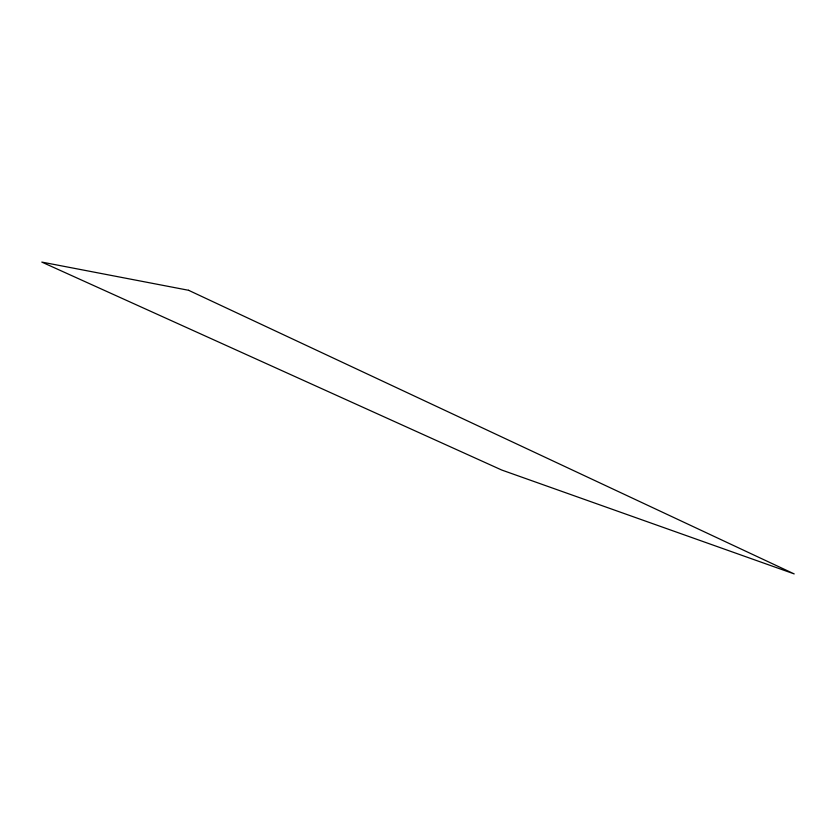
<?xml version="1.0" encoding="UTF-8"?>
<svg xmlns="http://www.w3.org/2000/svg" width="836" height="836" viewBox="0 0 836 836"><rect width="100%" height="100%" fill="white"/><g stroke="black" fill="none" stroke-linecap="round" stroke-linejoin="round"><path stroke-width="1.25" d="M188.57 290.28L41.8 262.086L501.725 470.031L794.2 573.914L188.57 290.28"/></g></svg>
